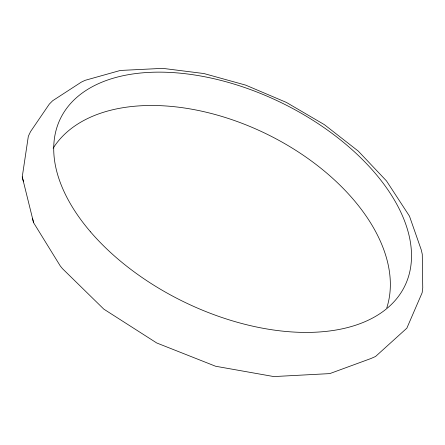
<?xml version="1.0" encoding="UTF-8"?>
<svg xmlns="http://www.w3.org/2000/svg" width="445" height="445" viewBox="0 0 445 445"><rect width="100%" height="100%" fill="white"/><g stroke="black" fill="none" stroke-linecap="round" stroke-linejoin="round"><path stroke-width="0.67" d="M33.586 222.689L22.25 176.876L28.341 136.237L30.533 131.637L49.295 104.13L52.666 100.726L81.302 82.141L85.123 80.323L120.328 70.455L162.737 68.363L203.982 73.553L245.729 85.14L286.363 102.411L324.388 124.661L358.308 151.139L386.533 180.982L409.472 216.153L421.304 249.984L422.272 254.256L422.75 287.887L422.144 292.743L406.847 328.176L375.563 356.484L371.019 358.492L329.79 373.605L273.853 376.576L215.597 366.246L156.718 342.967L103.819 309.136L62.528 268.713L60.32 266.027L33.586 222.689L32.474 218.267M22.25 176.876L23.479 181.777M53.144 148.218A185.493 113.736 25.9 0 1 264.363 132.922A185.493 113.736 25.9 0 1 386.783 307.862M90.513 231.834A191.45 110.85 25.9 0 0 397.786 297.266A191.45 110.85 25.9 0 0 209.556 77.742A191.45 110.85 25.9 0 0 90.513 231.834"/></g></svg>
